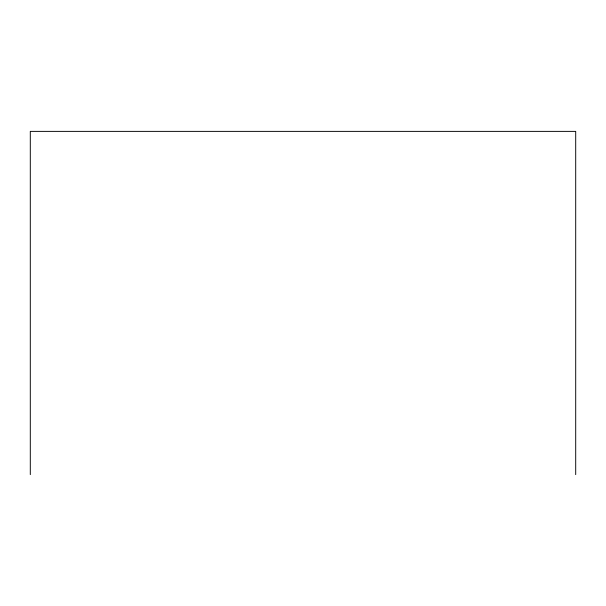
<?xml version="1.0" encoding="UTF-8"?>
<svg xmlns="http://www.w3.org/2000/svg" width="606" height="606" viewBox="0 0 606 606"><rect width="100%" height="100%" fill="white"/><g stroke="black" fill="none" stroke-linecap="round" stroke-linejoin="round"><path stroke-width="0.91" d="M575.7 474.619L575.7 131.381L30.3 131.381L30.3 474.619"/></g></svg>
